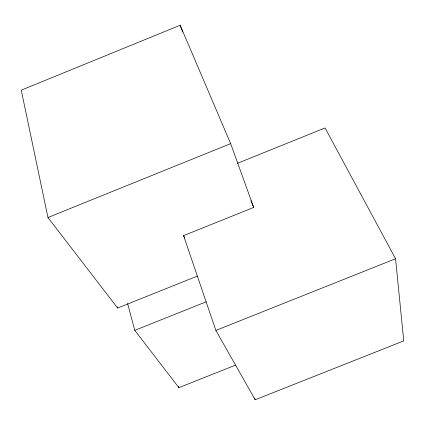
<?xml version="1.0" encoding="UTF-8"?>
<svg xmlns="http://www.w3.org/2000/svg" width="425" height="425" viewBox="0 0 425 425"><rect width="100%" height="100%" fill="white"/><g stroke="black" fill="none" stroke-linecap="round" stroke-linejoin="round"><path stroke-width="0.64" d="M237.256 163.386L325.051 127.946L395.558 258.745L403.75 340.892L255.181 399.76L215.868 330.411L183.573 235.641L253.704 207.437L230.658 143.639L180.152 25.24L21.25 90.18L47.961 217.515L117.624 308.045L197.338 276.101M47.961 217.515L230.658 143.639M127.612 303.482L134.789 330.353L206.274 301.771M215.868 330.411L395.558 258.745M134.789 330.353L178.883 387.653L235.445 365.165M183.573 235.641L184.801 237.979M250.872 200.727L253.704 207.437M180.152 25.24L182.686 32.05M254.522 397.896L255.181 399.76M178.511 386.383L178.883 387.653M117.3 306.765L117.624 308.045"/></g></svg>
